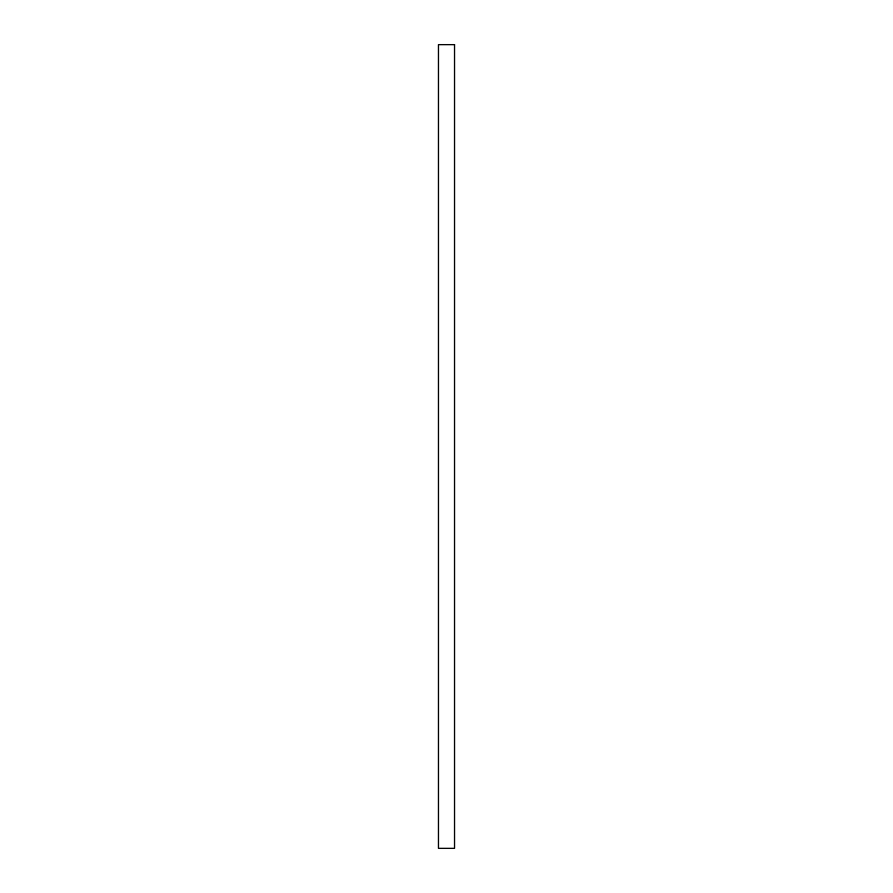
<?xml version="1.0" encoding="UTF-8"?>
<svg xmlns="http://www.w3.org/2000/svg" width="893" height="893" viewBox="0 0 893 893"><rect width="100%" height="100%" fill="white"/><g stroke="black" fill="none" stroke-linecap="round" stroke-linejoin="round"><path stroke-width="1.34" d="M454.537 44.65L438.463 44.65L438.463 848.35L454.537 848.35L454.537 44.65"/></g></svg>
